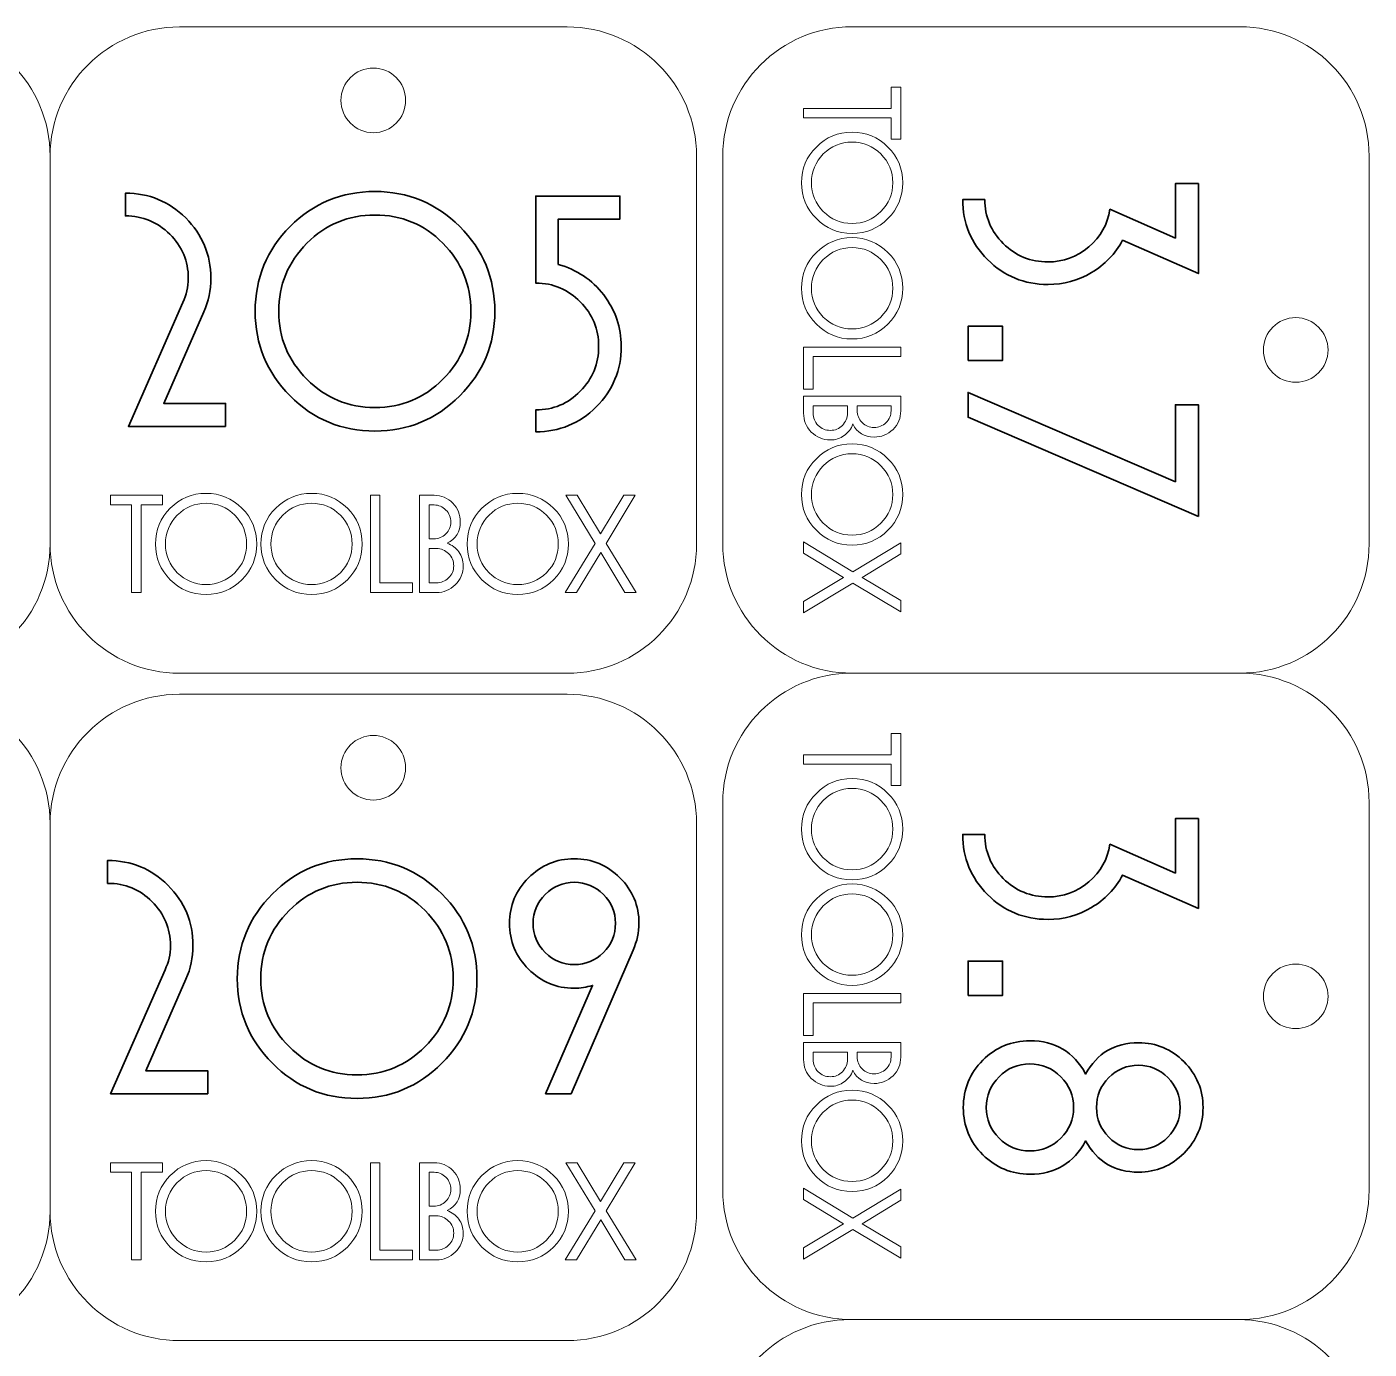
# Model space of a CAD drawing. Header units: inches. Extents: x 269 to 778, y -294 to 278.
# Drawn here: x 417.7 to 521.5, y 175.5 to 277.8 of the extents above; entities that cross this region are included whole.
import ezdxf

# ---------------------------------------------------------------- set-up
doc = ezdxf.new("R2010")
doc.units = ezdxf.units.IN
doc.header["$MEASUREMENT"] = 0
for name, color, linetype in [('cut', 7, 'Continuous'), ('engr', 7, 'Continuous'), ('tagli interni', 7, 'Continuous')]:
    doc.layers.add(name, color=color, linetype=linetype)

# ---------------------------------------------------------------- blocks, each defined once
blk = doc.blocks.new('block 18')
at = {"layer": 'cut', "color": 240, "lineweight": 9}
blk.add_open_spline([(379.47, 227.77), (379.47, 227.77), (409.47, 227.77), (409.47, 227.77), (414.99, 227.77), (419.47, 232.25), (419.47, 237.77), (419.47, 237.77), (419.47, 267.77), (419.47, 267.77), (419.47, 273.29), (414.99, 277.77), (409.47, 277.77), (409.47, 277.77), (379.47, 277.77), (379.47, 277.77), (373.95, 277.77), (369.47, 273.29), (369.47, 267.77), (369.47, 267.77), (369.47, 237.77), (369.47, 237.77), (369.47, 232.25), (373.95, 227.77), (379.47, 227.77)], degree=3, knots=[0, 0, 0, 0, 1, 1, 1, 2, 2, 2, 3, 3, 3, 4, 4, 4, 5, 5, 5, 6, 6, 6, 7, 7, 7, 8, 8, 8, 8], dxfattribs=at)
blk = doc.blocks.new('block 19')
at = {"layer": 'cut', "color": 240, "lineweight": 9}
blk.add_open_spline([(429.47, 227.77), (429.47, 227.77), (459.47, 227.77), (459.47, 227.77), (464.99, 227.77), (469.47, 232.25), (469.47, 237.77), (469.47, 237.77), (469.47, 267.77), (469.47, 267.77), (469.47, 273.29), (464.99, 277.77), (459.47, 277.77), (459.47, 277.77), (429.47, 277.77), (429.47, 277.77), (423.95, 277.77), (419.47, 273.29), (419.47, 267.77), (419.47, 267.77), (419.47, 237.77), (419.47, 237.77), (419.47, 232.25), (423.95, 227.77), (429.47, 227.77)], degree=3, knots=[0, 0, 0, 0, 1, 1, 1, 2, 2, 2, 3, 3, 3, 4, 4, 4, 5, 5, 5, 6, 6, 6, 7, 7, 7, 8, 8, 8, 8], dxfattribs=at)
blk = doc.blocks.new('block 20')
at = {"layer": 'cut', "color": 240, "lineweight": 9}
blk.add_open_spline([(379.47, 176.15), (379.47, 176.15), (409.47, 176.15), (409.47, 176.15), (414.99, 176.15), (419.47, 180.62), (419.47, 186.15), (419.47, 186.15), (419.47, 216.15), (419.47, 216.15), (419.47, 221.67), (414.99, 226.15), (409.47, 226.15), (409.47, 226.15), (379.47, 226.15), (379.47, 226.15), (373.95, 226.15), (369.47, 221.67), (369.47, 216.15), (369.47, 216.15), (369.47, 186.15), (369.47, 186.15), (369.47, 180.62), (373.95, 176.15), (379.47, 176.15)], degree=3, knots=[0, 0, 0, 0, 1, 1, 1, 2, 2, 2, 3, 3, 3, 4, 4, 4, 5, 5, 5, 6, 6, 6, 7, 7, 7, 8, 8, 8, 8], dxfattribs=at)
blk = doc.blocks.new('block 21')
at = {"layer": 'cut', "color": 240, "lineweight": 9}
blk.add_open_spline([(429.47, 176.15), (429.47, 176.15), (459.47, 176.15), (459.47, 176.15), (464.99, 176.15), (469.47, 180.62), (469.47, 186.15), (469.47, 186.15), (469.47, 216.15), (469.47, 216.15), (469.47, 221.67), (464.99, 226.15), (459.47, 226.15), (459.47, 226.15), (429.47, 226.15), (429.47, 226.15), (423.95, 226.15), (419.47, 221.67), (419.47, 216.15), (419.47, 216.15), (419.47, 186.15), (419.47, 186.15), (419.47, 180.62), (423.95, 176.15), (429.47, 176.15)], degree=3, knots=[0, 0, 0, 0, 1, 1, 1, 2, 2, 2, 3, 3, 3, 4, 4, 4, 5, 5, 5, 6, 6, 6, 7, 7, 7, 8, 8, 8, 8], dxfattribs=at)
blk = doc.blocks.new('block 24')
at = {"layer": 'cut', "color": 240, "lineweight": 9}
blk.add_open_spline([(471.37, 167.78), (471.37, 167.78), (471.37, 137.78), (471.37, 137.78), (471.37, 132.25), (475.85, 127.78), (481.37, 127.78), (481.37, 127.78), (511.37, 127.78), (511.37, 127.78), (516.9, 127.78), (521.37, 132.25), (521.37, 137.78), (521.37, 137.78), (521.37, 167.78), (521.37, 167.78), (521.37, 173.3), (516.9, 177.78), (511.37, 177.78), (511.37, 177.78), (481.37, 177.78), (481.37, 177.78), (475.85, 177.78), (471.37, 173.3), (471.37, 167.78)], degree=3, knots=[0, 0, 0, 0, 1, 1, 1, 2, 2, 2, 3, 3, 3, 4, 4, 4, 5, 5, 5, 6, 6, 6, 7, 7, 7, 8, 8, 8, 8], dxfattribs=at)
blk = doc.blocks.new('block 39')
at = {"layer": 'tagli interni', "color": 240, "lineweight": 9}
blk.add_open_spline([(441.97, 272.09), (441.97, 273.47), (443.09, 274.59), (444.47, 274.59), (445.85, 274.59), (446.97, 273.47), (446.97, 272.09), (446.97, 270.71), (445.85, 269.59), (444.47, 269.59), (443.09, 269.59), (441.97, 270.71), (441.97, 272.09)], degree=3, knots=[0, 0, 0, 0, 1, 1, 1, 2, 2, 2, 3, 3, 3, 4, 4, 4, 4], dxfattribs=at)
blk = doc.blocks.new('block 41')
at = {"layer": 'tagli interni', "color": 240, "lineweight": 9}
blk.add_open_spline([(441.97, 220.46), (441.97, 221.84), (443.09, 222.96), (444.47, 222.96), (445.85, 222.96), (446.97, 221.84), (446.97, 220.46), (446.97, 219.08), (445.85, 217.96), (444.47, 217.96), (443.09, 217.96), (441.97, 219.08), (441.97, 220.46)], degree=3, knots=[0, 0, 0, 0, 1, 1, 1, 2, 2, 2, 3, 3, 3, 4, 4, 4, 4], dxfattribs=at)
blk = doc.blocks.new('block 198')
at = {"layer": 'engr', "color": 7, "lineweight": 5}
blk.add_lwpolyline([(428.15, 240.79), (426.51, 240.79), (426.51, 234.01), (425.77, 234.01), (425.77, 240.79), (424.15, 240.79), (424.15, 241.54), (428.15, 241.54), (428.15, 240.79)], dxfattribs=at)
blk = doc.blocks.new('block 199')
at = {"layer": 'engr', "color": 7, "lineweight": 5}
blk.add_open_spline([(435.45, 237.77), (435.45, 236.69), (435.07, 235.77), (434.3, 235.01), (433.54, 234.24), (432.61, 233.86), (431.53, 233.86), (430.45, 233.86), (429.52, 234.24), (428.76, 235.01), (428, 235.77), (427.62, 236.69), (427.62, 237.77), (427.62, 238.85), (428, 239.78), (428.76, 240.54), (429.52, 241.31), (430.45, 241.69), (431.53, 241.69), (432.61, 241.69), (433.54, 241.31), (434.3, 240.54), (435.07, 239.78), (435.45, 238.85), (435.45, 237.77)], degree=3, knots=[0, 0, 0, 0, 1, 1, 1, 2, 2, 2, 3, 3, 3, 4, 4, 4, 5, 5, 5, 6, 6, 6, 7, 7, 7, 8, 8, 8, 8], dxfattribs=at)
blk = doc.blocks.new('block 200')
at = {"layer": 'engr', "color": 7, "lineweight": 5}
blk.add_open_spline([(434.67, 237.77), (434.67, 238.64), (434.37, 239.38), (433.75, 240), (433.14, 240.61), (432.4, 240.92), (431.53, 240.92), (430.67, 240.92), (429.93, 240.61), (429.31, 240), (428.7, 239.38), (428.39, 238.64), (428.39, 237.77), (428.39, 236.91), (428.7, 236.17), (429.31, 235.55), (429.93, 234.94), (430.67, 234.63), (431.53, 234.63), (432.4, 234.63), (433.14, 234.94), (433.75, 235.55), (434.37, 236.17), (434.67, 236.91), (434.67, 237.77)], degree=3, knots=[0, 0, 0, 0, 1, 1, 1, 2, 2, 2, 3, 3, 3, 4, 4, 4, 5, 5, 5, 6, 6, 6, 7, 7, 7, 8, 8, 8, 8], dxfattribs=at)
blk = doc.blocks.new('block 201')
at = {"layer": 'engr', "color": 7, "lineweight": 5}
blk.add_open_spline([(443.61, 237.77), (443.61, 236.69), (443.23, 235.77), (442.47, 235.01), (441.7, 234.24), (440.78, 233.86), (439.69, 233.86), (438.61, 233.86), (437.68, 234.24), (436.92, 235.01), (436.16, 235.77), (435.78, 236.69), (435.78, 237.77), (435.78, 238.85), (436.16, 239.78), (436.92, 240.54), (437.68, 241.31), (438.61, 241.69), (439.69, 241.69), (440.78, 241.69), (441.7, 241.31), (442.47, 240.54), (443.23, 239.78), (443.61, 238.85), (443.61, 237.77)], degree=3, knots=[0, 0, 0, 0, 1, 1, 1, 2, 2, 2, 3, 3, 3, 4, 4, 4, 5, 5, 5, 6, 6, 6, 7, 7, 7, 8, 8, 8, 8], dxfattribs=at)
blk = doc.blocks.new('block 202')
at = {"layer": 'engr', "color": 7, "lineweight": 5}
blk.add_open_spline([(442.83, 237.77), (442.83, 238.64), (442.53, 239.38), (441.92, 240), (441.3, 240.61), (440.56, 240.92), (439.69, 240.92), (438.83, 240.92), (438.09, 240.61), (437.47, 240), (436.86, 239.38), (436.55, 238.64), (436.55, 237.77), (436.55, 236.91), (436.86, 236.17), (437.47, 235.55), (438.09, 234.94), (438.83, 234.63), (439.69, 234.63), (440.56, 234.63), (441.3, 234.94), (441.92, 235.55), (442.53, 236.17), (442.83, 236.91), (442.83, 237.77)], degree=3, knots=[0, 0, 0, 0, 1, 1, 1, 2, 2, 2, 3, 3, 3, 4, 4, 4, 5, 5, 5, 6, 6, 6, 7, 7, 7, 8, 8, 8, 8], dxfattribs=at)
blk = doc.blocks.new('block 203')
at = {"layer": 'engr', "color": 7, "lineweight": 5}
blk.add_lwpolyline([(447.5, 234.01), (444.24, 234.01), (444.24, 241.54), (444.98, 241.54), (444.98, 234.76), (447.5, 234.76), (447.5, 234.01)], dxfattribs=at)
blk = doc.blocks.new('block 204')
at = {"layer": 'engr', "color": 7, "lineweight": 5}
blk.add_open_spline([(451.42, 236.09), (451.42, 235.52), (451.22, 235.03), (450.81, 234.62), (450.41, 234.22), (449.92, 234.01), (449.35, 234.01), (449.35, 234.01), (448.05, 234.01), (448.05, 234.01), (448.05, 234.01), (448.05, 241.54), (448.05, 241.54), (448.05, 241.54), (449.17, 241.54), (449.17, 241.54), (449.74, 241.54), (450.22, 241.34), (450.61, 240.93), (451.01, 240.53), (451.2, 240.04), (451.2, 239.47), (451.2, 238.72), (450.86, 238.17), (450.18, 237.84), (450.56, 237.7), (450.87, 237.47), (451.09, 237.16), (451.31, 236.85), (451.42, 236.49), (451.42, 236.09)], degree=3, knots=[0, 0, 0, 0, 1, 1, 1, 2, 2, 2, 3, 3, 3, 4, 4, 4, 5, 5, 5, 6, 6, 6, 7, 7, 7, 8, 8, 8, 9, 9, 9, 10, 10, 10, 10], dxfattribs=at)
blk = doc.blocks.new('block 205')
at = {"layer": 'engr', "color": 7, "lineweight": 5}
blk.add_open_spline([(450.47, 239.47), (450.47, 239.83), (450.34, 240.14), (450.08, 240.4), (449.83, 240.66), (449.52, 240.79), (449.17, 240.79), (449.17, 240.79), (448.79, 240.79), (448.79, 240.79), (448.79, 240.79), (448.79, 238.17), (448.79, 238.17), (448.79, 238.17), (449.14, 238.17), (449.14, 238.17), (449.51, 238.17), (449.82, 238.29), (450.08, 238.55), (450.34, 238.81), (450.47, 239.11), (450.47, 239.47)], degree=3, knots=[0, 0, 0, 0, 1, 1, 1, 2, 2, 2, 3, 3, 3, 4, 4, 4, 5, 5, 5, 6, 6, 6, 7, 7, 7, 7], dxfattribs=at)
blk = doc.blocks.new('block 206')
at = {"layer": 'engr', "color": 7, "lineweight": 5}
blk.add_open_spline([(450.69, 236.09), (450.69, 236.45), (450.56, 236.77), (450.29, 237.03), (450.03, 237.29), (449.71, 237.42), (449.34, 237.42), (449.34, 237.42), (448.79, 237.42), (448.79, 237.42), (448.79, 237.42), (448.79, 234.76), (448.79, 234.76), (448.79, 234.76), (449.34, 234.76), (449.34, 234.76), (449.71, 234.76), (450.03, 234.89), (450.29, 235.15), (450.56, 235.41), (450.69, 235.72), (450.69, 236.09)], degree=3, knots=[0, 0, 0, 0, 1, 1, 1, 2, 2, 2, 3, 3, 3, 4, 4, 4, 5, 5, 5, 6, 6, 6, 7, 7, 7, 7], dxfattribs=at)
blk = doc.blocks.new('block 207')
at = {"layer": 'engr', "color": 7, "lineweight": 5}
blk.add_open_spline([(459.56, 237.77), (459.56, 236.69), (459.18, 235.77), (458.42, 235.01), (457.65, 234.24), (456.73, 233.86), (455.64, 233.86), (454.56, 233.86), (453.63, 234.24), (452.87, 235.01), (452.11, 235.77), (451.73, 236.69), (451.73, 237.77), (451.73, 238.85), (452.11, 239.78), (452.87, 240.54), (453.63, 241.31), (454.56, 241.69), (455.64, 241.69), (456.73, 241.69), (457.65, 241.31), (458.42, 240.54), (459.18, 239.78), (459.56, 238.85), (459.56, 237.77)], degree=3, knots=[0, 0, 0, 0, 1, 1, 1, 2, 2, 2, 3, 3, 3, 4, 4, 4, 5, 5, 5, 6, 6, 6, 7, 7, 7, 8, 8, 8, 8], dxfattribs=at)
blk = doc.blocks.new('block 208')
at = {"layer": 'engr', "color": 7, "lineweight": 5}
blk.add_open_spline([(458.78, 237.77), (458.78, 238.64), (458.48, 239.38), (457.87, 240), (457.25, 240.61), (456.51, 240.92), (455.64, 240.92), (454.78, 240.92), (454.04, 240.61), (453.42, 240), (452.81, 239.38), (452.5, 238.64), (452.5, 237.77), (452.5, 236.91), (452.81, 236.17), (453.42, 235.55), (454.04, 234.94), (454.78, 234.63), (455.64, 234.63), (456.51, 234.63), (457.25, 234.94), (457.87, 235.55), (458.48, 236.17), (458.78, 236.91), (458.78, 237.77)], degree=3, knots=[0, 0, 0, 0, 1, 1, 1, 2, 2, 2, 3, 3, 3, 4, 4, 4, 5, 5, 5, 6, 6, 6, 7, 7, 7, 8, 8, 8, 8], dxfattribs=at)
blk = doc.blocks.new('block 209')
at = {"layer": 'engr', "color": 7, "lineweight": 5}
blk.add_lwpolyline([(464.79, 234.01), (463.92, 234.01), (462.06, 237.11), (460.18, 234.01), (459.31, 234.01), (461.62, 237.81), (459.37, 241.54), (460.24, 241.54), (462.05, 238.55), (463.86, 241.54), (464.73, 241.54), (462.49, 237.81), (464.79, 234.01)], dxfattribs=at)
blk = doc.blocks.new('block 197')
at = {"layer": 'engr'}
for name in ['block 198', 'block 199', 'block 200', 'block 201', 'block 202', 'block 203', 'block 204', 'block 207', 'block 208', 'block 209', 'block 205', 'block 206']:
    blk.add_blockref(name, (0, 0), dxfattribs=at)
blk = doc.blocks.new('block 224')
at = {"layer": 'engr', "color": 7, "lineweight": 5}
blk.add_lwpolyline([(428.15, 189.17), (426.51, 189.17), (426.51, 182.39), (425.77, 182.39), (425.77, 189.17), (424.15, 189.17), (424.15, 189.91), (428.15, 189.91), (428.15, 189.17)], dxfattribs=at)
blk = doc.blocks.new('block 225')
at = {"layer": 'engr', "color": 7, "lineweight": 5}
blk.add_open_spline([(435.45, 186.15), (435.45, 185.07), (435.07, 184.15), (434.3, 183.38), (433.54, 182.62), (432.61, 182.24), (431.53, 182.24), (430.45, 182.24), (429.52, 182.62), (428.76, 183.38), (428, 184.15), (427.62, 185.07), (427.62, 186.15), (427.62, 187.23), (428, 188.15), (428.76, 188.92), (429.52, 189.69), (430.45, 190.07), (431.53, 190.07), (432.61, 190.07), (433.54, 189.69), (434.3, 188.92), (435.07, 188.15), (435.45, 187.23), (435.45, 186.15)], degree=3, knots=[0, 0, 0, 0, 1, 1, 1, 2, 2, 2, 3, 3, 3, 4, 4, 4, 5, 5, 5, 6, 6, 6, 7, 7, 7, 8, 8, 8, 8], dxfattribs=at)
blk = doc.blocks.new('block 226')
at = {"layer": 'engr', "color": 7, "lineweight": 5}
blk.add_open_spline([(434.67, 186.15), (434.67, 187.02), (434.37, 187.76), (433.75, 188.38), (433.14, 188.99), (432.4, 189.3), (431.53, 189.3), (430.67, 189.3), (429.93, 188.99), (429.31, 188.38), (428.7, 187.76), (428.39, 187.02), (428.39, 186.15), (428.39, 185.28), (428.7, 184.54), (429.31, 183.93), (429.93, 183.31), (430.67, 183), (431.53, 183), (432.4, 183), (433.14, 183.31), (433.75, 183.93), (434.37, 184.54), (434.67, 185.28), (434.67, 186.15)], degree=3, knots=[0, 0, 0, 0, 1, 1, 1, 2, 2, 2, 3, 3, 3, 4, 4, 4, 5, 5, 5, 6, 6, 6, 7, 7, 7, 8, 8, 8, 8], dxfattribs=at)
blk = doc.blocks.new('block 227')
at = {"layer": 'engr', "color": 7, "lineweight": 5}
blk.add_open_spline([(443.61, 186.15), (443.61, 185.07), (443.23, 184.15), (442.47, 183.38), (441.7, 182.62), (440.78, 182.24), (439.69, 182.24), (438.61, 182.24), (437.68, 182.62), (436.92, 183.38), (436.16, 184.15), (435.78, 185.07), (435.78, 186.15), (435.78, 187.23), (436.16, 188.15), (436.92, 188.92), (437.68, 189.69), (438.61, 190.07), (439.69, 190.07), (440.78, 190.07), (441.7, 189.69), (442.47, 188.92), (443.23, 188.15), (443.61, 187.23), (443.61, 186.15)], degree=3, knots=[0, 0, 0, 0, 1, 1, 1, 2, 2, 2, 3, 3, 3, 4, 4, 4, 5, 5, 5, 6, 6, 6, 7, 7, 7, 8, 8, 8, 8], dxfattribs=at)
blk = doc.blocks.new('block 228')
at = {"layer": 'engr', "color": 7, "lineweight": 5}
blk.add_open_spline([(442.83, 186.15), (442.83, 187.02), (442.53, 187.76), (441.92, 188.38), (441.3, 188.99), (440.56, 189.3), (439.69, 189.3), (438.83, 189.3), (438.09, 188.99), (437.47, 188.38), (436.86, 187.76), (436.55, 187.02), (436.55, 186.15), (436.55, 185.28), (436.86, 184.54), (437.47, 183.93), (438.09, 183.31), (438.83, 183), (439.69, 183), (440.56, 183), (441.3, 183.31), (441.92, 183.93), (442.53, 184.54), (442.83, 185.28), (442.83, 186.15)], degree=3, knots=[0, 0, 0, 0, 1, 1, 1, 2, 2, 2, 3, 3, 3, 4, 4, 4, 5, 5, 5, 6, 6, 6, 7, 7, 7, 8, 8, 8, 8], dxfattribs=at)
blk = doc.blocks.new('block 229')
at = {"layer": 'engr', "color": 7, "lineweight": 5}
blk.add_lwpolyline([(447.5, 182.39), (444.24, 182.39), (444.24, 189.91), (444.98, 189.91), (444.98, 183.14), (447.5, 183.14), (447.5, 182.39)], dxfattribs=at)
blk = doc.blocks.new('block 230')
at = {"layer": 'engr', "color": 7, "lineweight": 5}
blk.add_open_spline([(451.42, 184.47), (451.42, 183.89), (451.22, 183.41), (450.81, 183), (450.41, 182.59), (449.92, 182.39), (449.35, 182.39), (449.35, 182.39), (448.05, 182.39), (448.05, 182.39), (448.05, 182.39), (448.05, 189.91), (448.05, 189.91), (448.05, 189.91), (449.17, 189.91), (449.17, 189.91), (449.74, 189.91), (450.22, 189.71), (450.61, 189.31), (451.01, 188.91), (451.2, 188.42), (451.2, 187.85), (451.2, 187.09), (450.86, 186.55), (450.18, 186.21), (450.56, 186.07), (450.87, 185.85), (451.09, 185.54), (451.31, 185.23), (451.42, 184.87), (451.42, 184.47)], degree=3, knots=[0, 0, 0, 0, 1, 1, 1, 2, 2, 2, 3, 3, 3, 4, 4, 4, 5, 5, 5, 6, 6, 6, 7, 7, 7, 8, 8, 8, 9, 9, 9, 10, 10, 10, 10], dxfattribs=at)
blk = doc.blocks.new('block 231')
at = {"layer": 'engr', "color": 7, "lineweight": 5}
blk.add_open_spline([(450.47, 187.85), (450.47, 188.21), (450.34, 188.52), (450.08, 188.78), (449.83, 189.04), (449.52, 189.17), (449.17, 189.17), (449.17, 189.17), (448.79, 189.17), (448.79, 189.17), (448.79, 189.17), (448.79, 186.54), (448.79, 186.54), (448.79, 186.54), (449.14, 186.54), (449.14, 186.54), (449.51, 186.54), (449.82, 186.67), (450.08, 186.93), (450.34, 187.18), (450.47, 187.49), (450.47, 187.85)], degree=3, knots=[0, 0, 0, 0, 1, 1, 1, 2, 2, 2, 3, 3, 3, 4, 4, 4, 5, 5, 5, 6, 6, 6, 7, 7, 7, 7], dxfattribs=at)
blk = doc.blocks.new('block 232')
at = {"layer": 'engr', "color": 7, "lineweight": 5}
blk.add_open_spline([(450.69, 184.47), (450.69, 184.83), (450.56, 185.14), (450.29, 185.4), (450.03, 185.66), (449.71, 185.8), (449.34, 185.8), (449.34, 185.8), (448.79, 185.8), (448.79, 185.8), (448.79, 185.8), (448.79, 183.14), (448.79, 183.14), (448.79, 183.14), (449.34, 183.14), (449.34, 183.14), (449.71, 183.14), (450.03, 183.27), (450.29, 183.53), (450.56, 183.79), (450.69, 184.1), (450.69, 184.47)], degree=3, knots=[0, 0, 0, 0, 1, 1, 1, 2, 2, 2, 3, 3, 3, 4, 4, 4, 5, 5, 5, 6, 6, 6, 7, 7, 7, 7], dxfattribs=at)
blk = doc.blocks.new('block 233')
at = {"layer": 'engr', "color": 7, "lineweight": 5}
blk.add_open_spline([(459.56, 186.15), (459.56, 185.07), (459.18, 184.15), (458.42, 183.38), (457.65, 182.62), (456.73, 182.24), (455.64, 182.24), (454.56, 182.24), (453.63, 182.62), (452.87, 183.38), (452.11, 184.15), (451.73, 185.07), (451.73, 186.15), (451.73, 187.23), (452.11, 188.15), (452.87, 188.92), (453.63, 189.69), (454.56, 190.07), (455.64, 190.07), (456.73, 190.07), (457.65, 189.69), (458.42, 188.92), (459.18, 188.15), (459.56, 187.23), (459.56, 186.15)], degree=3, knots=[0, 0, 0, 0, 1, 1, 1, 2, 2, 2, 3, 3, 3, 4, 4, 4, 5, 5, 5, 6, 6, 6, 7, 7, 7, 8, 8, 8, 8], dxfattribs=at)
blk = doc.blocks.new('block 234')
at = {"layer": 'engr', "color": 7, "lineweight": 5}
blk.add_open_spline([(458.78, 186.15), (458.78, 187.02), (458.48, 187.76), (457.87, 188.38), (457.25, 188.99), (456.51, 189.3), (455.64, 189.3), (454.78, 189.3), (454.04, 188.99), (453.42, 188.38), (452.81, 187.76), (452.5, 187.02), (452.5, 186.15), (452.5, 185.28), (452.81, 184.54), (453.42, 183.93), (454.04, 183.31), (454.78, 183), (455.64, 183), (456.51, 183), (457.25, 183.31), (457.87, 183.93), (458.48, 184.54), (458.78, 185.28), (458.78, 186.15)], degree=3, knots=[0, 0, 0, 0, 1, 1, 1, 2, 2, 2, 3, 3, 3, 4, 4, 4, 5, 5, 5, 6, 6, 6, 7, 7, 7, 8, 8, 8, 8], dxfattribs=at)
blk = doc.blocks.new('block 235')
at = {"layer": 'engr', "color": 7, "lineweight": 5}
blk.add_lwpolyline([(464.79, 182.39), (463.92, 182.39), (462.06, 185.49), (460.18, 182.39), (459.31, 182.39), (461.62, 186.19), (459.37, 189.91), (460.24, 189.91), (462.05, 186.92), (463.86, 189.91), (464.73, 189.91), (462.49, 186.19), (464.79, 182.39)], dxfattribs=at)
blk = doc.blocks.new('block 223')
at = {"layer": 'engr'}
for name in ['block 225', 'block 227', 'block 233', 'block 224', 'block 226', 'block 228', 'block 229', 'block 230', 'block 231', 'block 234', 'block 235', 'block 232']:
    blk.add_blockref(name, (0, 0), dxfattribs=at)
blk = doc.blocks.new('block 414')
at = {"layer": 'engr', "color": 7, "lineweight": 35}
for points in [[(490.48, 251.97), (490.48, 254.62), (493.15, 254.62), (493.15, 251.97), (490.48, 251.97)], [(508.29, 239.91), (490.48, 247.58), (490.48, 249.5), (506.52, 242.59), (506.52, 248.54), (508.29, 248.54), (508.29, 239.91)]]:
    blk.add_lwpolyline(points, dxfattribs=at)
blk.add_open_spline([(496.66, 257.85), (494.83, 257.85), (493.27, 258.49), (491.98, 259.77), (490.7, 261.05), (490.06, 262.6), (490.06, 264.42), (490.06, 264.42), (491.77, 264.42), (491.77, 264.42), (491.77, 263.1), (492.25, 261.96), (493.2, 261.01), (494.16, 260.06), (495.31, 259.59), (496.66, 259.59), (497.84, 259.59), (498.89, 259.98), (499.81, 260.75), (500.73, 261.53), (501.27, 262.5), (501.45, 263.67), (501.45, 263.67), (506.52, 261.43), (506.52, 261.43), (506.52, 261.43), (506.52, 265.65), (506.52, 265.65), (506.52, 265.65), (508.29, 265.65), (508.29, 265.65), (508.29, 265.65), (508.29, 258.69), (508.29, 258.69), (508.29, 258.69), (502.43, 261.27), (502.43, 261.27), (501.86, 260.22), (501.06, 259.38), (500.02, 258.77), (498.98, 258.15), (497.86, 257.85), (496.66, 257.85)], degree=3, knots=[0, 0, 0, 0, 1, 1, 1, 2, 2, 2, 3, 3, 3, 4, 4, 4, 5, 5, 5, 6, 6, 6, 7, 7, 7, 8, 8, 8, 9, 9, 9, 10, 10, 10, 11, 11, 11, 12, 12, 12, 13, 13, 13, 14, 14, 14, 14], dxfattribs=at)
blk = doc.blocks.new('block 415')
at = {"layer": 'engr', "color": 7, "lineweight": 35}
blk.add_lwpolyline([(490.48, 202.85), (490.48, 205.51), (493.15, 205.51), (493.15, 202.85), (490.48, 202.85)], dxfattribs=at)
for points, knots in [([(496.66, 208.73), (494.83, 208.73), (493.27, 209.37), (491.98, 210.65), (490.7, 211.94), (490.06, 213.49), (490.06, 215.31), (490.06, 215.31), (491.77, 215.31), (491.77, 215.31), (491.77, 213.98), (492.25, 212.84), (493.2, 211.89), (494.16, 210.95), (495.31, 210.47), (496.66, 210.47), (497.84, 210.47), (498.89, 210.86), (499.81, 211.63), (500.73, 212.41), (501.27, 213.38), (501.45, 214.55), (501.45, 214.55), (506.52, 212.32), (506.52, 212.32), (506.52, 212.32), (506.52, 216.53), (506.52, 216.53), (506.52, 216.53), (508.29, 216.53), (508.29, 216.53), (508.29, 216.53), (508.29, 209.58), (508.29, 209.58), (508.29, 209.58), (502.43, 212.16), (502.43, 212.16), (501.86, 211.1), (501.06, 210.27), (500.02, 209.65), (498.98, 209.04), (497.86, 208.73), (496.66, 208.73)], [0, 0, 0, 0, 1, 1, 1, 2, 2, 2, 3, 3, 3, 4, 4, 4, 5, 5, 5, 6, 6, 6, 7, 7, 7, 8, 8, 8, 9, 9, 9, 10, 10, 10, 11, 11, 11, 12, 12, 12, 13, 13, 13, 14, 14, 14, 14]), ([(495.26, 189.02), (493.84, 189.02), (492.62, 189.53), (491.62, 190.53), (490.61, 191.54), (490.11, 192.75), (490.11, 194.17), (490.11, 195.61), (490.61, 196.83), (491.62, 197.84), (492.62, 198.84), (493.84, 199.34), (495.26, 199.34), (497.22, 199.34), (498.66, 198.49), (499.57, 196.77), (500.46, 198.38), (501.82, 199.19), (503.66, 199.19), (505.03, 199.19), (506.2, 198.7), (507.18, 197.72), (508.16, 196.74), (508.65, 195.56), (508.65, 194.17), (508.65, 192.8), (508.16, 191.63), (507.18, 190.65), (506.2, 189.67), (505.03, 189.18), (503.66, 189.18), (501.82, 189.18), (500.46, 189.98), (499.57, 191.6), (498.66, 189.88), (497.22, 189.02), (495.26, 189.02)], [0, 0, 0, 0, 1, 1, 1, 2, 2, 2, 3, 3, 3, 4, 4, 4, 5, 5, 5, 6, 6, 6, 7, 7, 7, 8, 8, 8, 9, 9, 9, 10, 10, 10, 11, 11, 11, 12, 12, 12, 12]), ([(495.25, 190.82), (496.19, 190.82), (496.99, 191.15), (497.65, 191.8), (498.31, 192.46), (498.64, 193.25), (498.64, 194.17), (498.64, 195.11), (498.31, 195.9), (497.65, 196.56), (496.99, 197.22), (496.19, 197.55), (495.25, 197.55), (494.32, 197.55), (493.53, 197.22), (492.87, 196.56), (492.21, 195.9), (491.88, 195.11), (491.88, 194.17), (491.88, 193.25), (492.21, 192.46), (492.87, 191.8), (493.53, 191.15), (494.32, 190.82), (495.25, 190.82)], [0, 0, 0, 0, 1, 1, 1, 2, 2, 2, 3, 3, 3, 4, 4, 4, 5, 5, 5, 6, 6, 6, 7, 7, 7, 8, 8, 8, 8]), ([(503.66, 190.92), (504.54, 190.92), (505.3, 191.24), (505.93, 191.89), (506.56, 192.53), (506.88, 193.3), (506.88, 194.18), (506.88, 195.09), (506.56, 195.86), (505.93, 196.49), (505.3, 197.13), (504.54, 197.45), (503.66, 197.45), (502.76, 197.45), (501.99, 197.13), (501.36, 196.49), (500.72, 195.86), (500.41, 195.09), (500.41, 194.18), (500.41, 193.3), (500.72, 192.53), (501.36, 191.89), (501.99, 191.24), (502.76, 190.92), (503.66, 190.92)], [0, 0, 0, 0, 1, 1, 1, 2, 2, 2, 3, 3, 3, 4, 4, 4, 5, 5, 5, 6, 6, 6, 7, 7, 7, 8, 8, 8, 8])]:
    blk.add_open_spline(points, degree=3, knots=knots, dxfattribs=at)
blk = doc.blocks.new('block 422')
at = {"layer": 'engr', "color": 7, "lineweight": 35}
for points, knots in [([(433.04, 246.87), (433.04, 246.87), (425.53, 246.87), (425.53, 246.87), (425.53, 246.87), (429.74, 256.46), (429.74, 256.46), (430.02, 257.02), (430.16, 257.64), (430.16, 258.34), (430.16, 259.65), (429.68, 260.78), (428.73, 261.73), (427.78, 262.67), (426.64, 263.15), (425.3, 263.15), (425.3, 263.15), (425.3, 264.91), (425.3, 264.91), (427.12, 264.91), (428.67, 264.27), (429.96, 262.99), (431.25, 261.71), (431.9, 260.16), (431.9, 258.34), (431.9, 257.4), (431.72, 256.53), (431.35, 255.74), (431.35, 255.74), (428.26, 248.64), (428.26, 248.64), (428.26, 248.64), (433.04, 248.64), (433.04, 248.64), (433.04, 248.64), (433.04, 246.87), (433.04, 246.87)], [0, 0, 0, 0, 1, 1, 1, 2, 2, 2, 3, 3, 3, 4, 4, 4, 5, 5, 5, 6, 6, 6, 7, 7, 7, 8, 8, 8, 9, 9, 9, 10, 10, 10, 11, 11, 11, 12, 12, 12, 12]), ([(453.87, 255.76), (453.87, 253.21), (452.96, 251.03), (451.15, 249.22), (449.34, 247.41), (447.15, 246.51), (444.59, 246.51), (442.02, 246.51), (439.84, 247.41), (438.04, 249.22), (436.23, 251.03), (435.33, 253.21), (435.33, 255.76), (435.33, 258.33), (436.23, 260.52), (438.04, 262.33), (439.84, 264.14), (442.02, 265.04), (444.59, 265.04), (447.15, 265.04), (449.34, 264.14), (451.15, 262.33), (452.96, 260.52), (453.87, 258.33), (453.87, 255.76)], [0, 0, 0, 0, 1, 1, 1, 2, 2, 2, 3, 3, 3, 4, 4, 4, 5, 5, 5, 6, 6, 6, 7, 7, 7, 8, 8, 8, 8]), ([(463.65, 253.06), (463.65, 251.22), (463, 249.66), (461.71, 248.38), (460.42, 247.09), (458.86, 246.45), (457.04, 246.45), (457.04, 246.45), (457.04, 248.14), (457.04, 248.14), (458.39, 248.14), (459.53, 248.62), (460.48, 249.59), (461.43, 250.55), (461.9, 251.71), (461.9, 253.06), (461.9, 254.39), (461.43, 255.54), (460.48, 256.5), (459.53, 257.46), (458.39, 257.95), (457.04, 257.95), (457.04, 257.95), (457.04, 264.68), (457.04, 264.68), (457.04, 264.68), (463.54, 264.68), (463.54, 264.68), (463.54, 264.68), (463.54, 262.91), (463.54, 262.91), (463.54, 262.91), (458.78, 262.91), (458.78, 262.91), (458.78, 262.91), (458.78, 259.4), (458.78, 259.4), (460.21, 259), (461.38, 258.21), (462.29, 257.04), (463.19, 255.86), (463.65, 254.53), (463.65, 253.06)], [0, 0, 0, 0, 1, 1, 1, 2, 2, 2, 3, 3, 3, 4, 4, 4, 5, 5, 5, 6, 6, 6, 7, 7, 7, 8, 8, 8, 9, 9, 9, 10, 10, 10, 11, 11, 11, 12, 12, 12, 13, 13, 13, 14, 14, 14, 14]), ([(452.02, 255.76), (452.02, 257.82), (451.3, 259.58), (449.85, 261.04), (448.41, 262.5), (446.65, 263.22), (444.59, 263.22), (442.54, 263.22), (440.79, 262.5), (439.34, 261.04), (437.88, 259.58), (437.15, 257.82), (437.15, 255.76), (437.15, 253.72), (437.88, 251.97), (439.34, 250.51), (440.79, 249.05), (442.54, 248.33), (444.59, 248.33), (446.65, 248.33), (448.41, 249.05), (449.85, 250.51), (451.3, 251.97), (452.02, 253.72), (452.02, 255.76)], [0, 0, 0, 0, 1, 1, 1, 2, 2, 2, 3, 3, 3, 4, 4, 4, 5, 5, 5, 6, 6, 6, 7, 7, 7, 8, 8, 8, 8])]:
    blk.add_open_spline(points, degree=3, knots=knots, dxfattribs=at)
blk = doc.blocks.new('block 426')
at = {"layer": 'engr', "color": 7, "lineweight": 35}
for points, knots in [([(431.67, 195.25), (431.67, 195.25), (424.15, 195.25), (424.15, 195.25), (424.15, 195.25), (428.36, 204.84), (428.36, 204.84), (428.64, 205.4), (428.78, 206.02), (428.78, 206.71), (428.78, 208.03), (428.3, 209.16), (427.35, 210.11), (426.41, 211.05), (425.26, 211.52), (423.92, 211.52), (423.92, 211.52), (423.92, 213.29), (423.92, 213.29), (425.74, 213.29), (427.29, 212.65), (428.58, 211.37), (429.88, 210.08), (430.52, 208.53), (430.52, 206.71), (430.52, 205.78), (430.34, 204.91), (429.98, 204.11), (429.98, 204.11), (426.88, 197.01), (426.88, 197.01), (426.88, 197.01), (431.67, 197.01), (431.67, 197.01), (431.67, 197.01), (431.67, 195.25), (431.67, 195.25)], [0, 0, 0, 0, 1, 1, 1, 2, 2, 2, 3, 3, 3, 4, 4, 4, 5, 5, 5, 6, 6, 6, 7, 7, 7, 8, 8, 8, 9, 9, 9, 10, 10, 10, 11, 11, 11, 12, 12, 12, 12]), ([(452.49, 204.14), (452.49, 201.59), (451.59, 199.41), (449.77, 197.6), (447.96, 195.79), (445.77, 194.88), (443.21, 194.88), (440.64, 194.88), (438.46, 195.79), (436.66, 197.6), (434.85, 199.41), (433.95, 201.59), (433.95, 204.14), (433.95, 206.7), (434.85, 208.89), (436.66, 210.7), (438.46, 212.51), (440.64, 213.42), (443.21, 213.42), (445.77, 213.42), (447.96, 212.51), (449.77, 210.7), (451.59, 208.89), (452.49, 206.7), (452.49, 204.14)], [0, 0, 0, 0, 1, 1, 1, 2, 2, 2, 3, 3, 3, 4, 4, 4, 5, 5, 5, 6, 6, 6, 7, 7, 7, 8, 8, 8, 8]), ([(465.02, 208.43), (465.02, 207.74), (464.87, 207.04), (464.56, 206.35), (464.56, 206.35), (459.77, 195.25), (459.77, 195.25), (459.77, 195.25), (457.79, 195.25), (457.79, 195.25), (457.79, 195.25), (461.43, 203.62), (461.43, 203.62), (460.96, 203.48), (460.48, 203.41), (460, 203.41), (458.63, 203.41), (457.46, 203.9), (456.48, 204.88), (455.5, 205.86), (455.01, 207.04), (455.01, 208.43), (455.01, 209.8), (455.5, 210.97), (456.48, 211.95), (457.46, 212.93), (458.64, 213.42), (460.01, 213.42), (461.39, 213.42), (462.57, 212.93), (463.55, 211.95), (464.53, 210.97), (465.02, 209.8), (465.02, 208.43)], [0, 0, 0, 0, 1, 1, 1, 2, 2, 2, 3, 3, 3, 4, 4, 4, 5, 5, 5, 6, 6, 6, 7, 7, 7, 8, 8, 8, 9, 9, 9, 10, 10, 10, 11, 11, 11, 11]), ([(450.65, 204.14), (450.65, 206.2), (449.92, 207.96), (448.47, 209.42), (447.03, 210.87), (445.27, 211.6), (443.21, 211.6), (441.16, 211.6), (439.41, 210.87), (437.96, 209.42), (436.5, 207.96), (435.77, 206.2), (435.77, 204.14), (435.77, 202.09), (436.5, 200.34), (437.96, 198.89), (439.41, 197.43), (441.16, 196.7), (443.21, 196.7), (445.27, 196.7), (447.03, 197.43), (448.47, 198.89), (449.92, 200.34), (450.65, 202.09), (450.65, 204.14)], [0, 0, 0, 0, 1, 1, 1, 2, 2, 2, 3, 3, 3, 4, 4, 4, 5, 5, 5, 6, 6, 6, 7, 7, 7, 8, 8, 8, 8]), ([(463.2, 208.43), (463.2, 209.29), (462.89, 210.04), (462.27, 210.66), (461.64, 211.29), (460.89, 211.6), (460.01, 211.6), (459.14, 211.6), (458.39, 211.29), (457.77, 210.66), (457.15, 210.04), (456.83, 209.29), (456.83, 208.43), (456.83, 207.54), (457.15, 206.79), (457.77, 206.17), (458.39, 205.54), (459.14, 205.23), (460.01, 205.23), (460.89, 205.23), (461.64, 205.54), (462.27, 206.17), (462.89, 206.79), (463.2, 207.54), (463.2, 208.43)], [0, 0, 0, 0, 1, 1, 1, 2, 2, 2, 3, 3, 3, 4, 4, 4, 5, 5, 5, 6, 6, 6, 7, 7, 7, 8, 8, 8, 8])]:
    blk.add_open_spline(points, degree=3, knots=knots, dxfattribs=at)

msp = doc.modelspace()

# ---------------------------------------------------------------- linework, layer by layer
at = {"layer": 'cut', "color": 240, "lineweight": 9}
for points in [[(471.5, 267.78), (471.5, 267.78), (471.5, 237.78), (471.5, 237.78), (471.5, 232.25), (475.98, 227.78), (481.5, 227.78), (481.5, 227.78), (511.5, 227.78), (511.5, 227.78), (517.02, 227.78), (521.5, 232.25), (521.5, 237.78), (521.5, 237.78), (521.5, 267.78), (521.5, 267.78), (521.5, 273.3), (517.02, 277.78), (511.5, 277.78), (511.5, 277.78), (481.5, 277.78), (481.5, 277.78), (475.98, 277.78), (471.5, 273.3), (471.5, 267.78)], [(471.5, 217.78), (471.5, 217.78), (471.5, 187.78), (471.5, 187.78), (471.5, 182.25), (475.98, 177.78), (481.5, 177.78), (481.5, 177.78), (511.5, 177.78), (511.5, 177.78), (517.02, 177.78), (521.5, 182.25), (521.5, 187.78), (521.5, 187.78), (521.5, 217.78), (521.5, 217.78), (521.5, 223.3), (517.02, 227.78), (511.5, 227.78), (511.5, 227.78), (481.5, 227.78), (481.5, 227.78), (475.98, 227.78), (471.5, 223.3), (471.5, 217.78)]]:
    msp.add_open_spline(points, degree=3, knots=[0, 0, 0, 0, 1, 1, 1, 2, 2, 2, 3, 3, 3, 4, 4, 4, 5, 5, 5, 6, 6, 6, 7, 7, 7, 8, 8, 8, 8], dxfattribs=at)
at = {"layer": 'engr', "color": 7, "lineweight": 5}
for points in [[(484.52, 269.1), (484.52, 270.74), (477.75, 270.74), (477.75, 271.47), (484.52, 271.47), (484.52, 273.1), (485.27, 273.1), (485.27, 269.1), (484.52, 269.1)], [(477.75, 249.74), (477.75, 253.01), (485.27, 253.01), (485.27, 252.27), (478.49, 252.27), (478.49, 249.74), (477.75, 249.74)], [(477.75, 232.45), (477.75, 233.33), (480.85, 235.19), (477.75, 237.06), (477.75, 237.94), (481.55, 235.62), (485.27, 237.87), (485.27, 237), (482.28, 235.19), (485.27, 233.39), (485.27, 232.52), (481.55, 234.75), (477.75, 232.45)], [(484.52, 219.1), (484.52, 220.74), (477.75, 220.74), (477.75, 221.47), (484.52, 221.47), (484.52, 223.1), (485.27, 223.1), (485.27, 219.1), (484.52, 219.1)], [(477.75, 199.74), (477.75, 203.01), (485.27, 203.01), (485.27, 202.27), (478.49, 202.27), (478.49, 199.74), (477.75, 199.74)], [(477.75, 182.45), (477.75, 183.33), (480.85, 185.19), (477.75, 187.06), (477.75, 187.94), (481.55, 185.62), (485.27, 187.87), (485.27, 187), (482.28, 185.19), (485.27, 183.39), (485.27, 182.52), (481.55, 184.75), (477.75, 182.45)]]:
    msp.add_lwpolyline(points, dxfattribs=at)
for points, knots in [([(481.5, 261.79), (480.43, 261.79), (479.5, 262.18), (478.74, 262.94), (477.97, 263.71), (477.59, 264.63), (477.59, 265.72), (477.59, 266.8), (477.97, 267.72), (478.74, 268.48), (479.5, 269.25), (480.43, 269.63), (481.5, 269.63), (482.59, 269.63), (483.51, 269.25), (484.28, 268.48), (485.04, 267.72), (485.42, 266.8), (485.42, 265.72), (485.42, 264.63), (485.04, 263.71), (484.28, 262.94), (483.51, 262.18), (482.59, 261.79), (481.5, 261.79)], [0, 0, 0, 0, 1, 1, 1, 2, 2, 2, 3, 3, 3, 4, 4, 4, 5, 5, 5, 6, 6, 6, 7, 7, 7, 8, 8, 8, 8]), ([(481.5, 262.57), (482.37, 262.57), (483.12, 262.88), (483.73, 263.49), (484.35, 264.1), (484.65, 264.84), (484.65, 265.72), (484.65, 266.58), (484.35, 267.32), (483.73, 267.94), (483.12, 268.55), (482.37, 268.86), (481.5, 268.86), (480.64, 268.86), (479.9, 268.55), (479.28, 267.94), (478.67, 267.32), (478.36, 266.58), (478.36, 265.72), (478.36, 264.84), (478.67, 264.1), (479.28, 263.49), (479.9, 262.88), (480.64, 262.57), (481.5, 262.57)], [0, 0, 0, 0, 1, 1, 1, 2, 2, 2, 3, 3, 3, 4, 4, 4, 5, 5, 5, 6, 6, 6, 7, 7, 7, 8, 8, 8, 8]), ([(481.5, 253.63), (480.43, 253.63), (479.5, 254.02), (478.74, 254.78), (477.97, 255.55), (477.59, 256.47), (477.59, 257.55), (477.59, 258.64), (477.97, 259.56), (478.74, 260.32), (479.5, 261.08), (480.43, 261.47), (481.5, 261.47), (482.59, 261.47), (483.51, 261.08), (484.28, 260.32), (485.04, 259.56), (485.42, 258.64), (485.42, 257.55), (485.42, 256.47), (485.04, 255.55), (484.28, 254.78), (483.51, 254.02), (482.59, 253.63), (481.5, 253.63)], [0, 0, 0, 0, 1, 1, 1, 2, 2, 2, 3, 3, 3, 4, 4, 4, 5, 5, 5, 6, 6, 6, 7, 7, 7, 8, 8, 8, 8]), ([(481.5, 254.41), (482.37, 254.41), (483.12, 254.72), (483.73, 255.33), (484.35, 255.94), (484.65, 256.68), (484.65, 257.55), (484.65, 258.42), (484.35, 259.16), (483.73, 259.77), (483.12, 260.39), (482.37, 260.7), (481.5, 260.7), (480.64, 260.7), (479.9, 260.39), (479.28, 259.77), (478.67, 259.16), (478.36, 258.42), (478.36, 257.55), (478.36, 256.68), (478.67, 255.94), (479.28, 255.33), (479.9, 254.72), (480.64, 254.41), (481.5, 254.41)], [0, 0, 0, 0, 1, 1, 1, 2, 2, 2, 3, 3, 3, 4, 4, 4, 5, 5, 5, 6, 6, 6, 7, 7, 7, 8, 8, 8, 8]), ([(479.82, 245.82), (479.25, 245.82), (478.76, 246.03), (478.35, 246.43), (477.95, 246.84), (477.75, 247.33), (477.75, 247.9), (477.75, 247.9), (477.75, 249.2), (477.75, 249.2), (477.75, 249.2), (485.27, 249.2), (485.27, 249.2), (485.27, 249.2), (485.27, 248.08), (485.27, 248.08), (485.27, 247.51), (485.07, 247.03), (484.67, 246.64), (484.26, 246.24), (483.78, 246.04), (483.2, 246.04), (482.45, 246.04), (481.9, 246.38), (481.57, 247.06), (481.43, 246.68), (481.2, 246.38), (480.89, 246.16), (480.58, 245.93), (480.22, 245.82), (479.82, 245.82)], [0, 0, 0, 0, 1, 1, 1, 2, 2, 2, 3, 3, 3, 4, 4, 4, 5, 5, 5, 6, 6, 6, 7, 7, 7, 8, 8, 8, 9, 9, 9, 10, 10, 10, 10]), ([(479.82, 246.56), (480.19, 246.56), (480.5, 246.69), (480.76, 246.95), (481.02, 247.22), (481.15, 247.53), (481.15, 247.9), (481.15, 247.9), (481.15, 248.46), (481.15, 248.46), (481.15, 248.46), (478.49, 248.46), (478.49, 248.46), (478.49, 248.46), (478.49, 247.9), (478.49, 247.9), (478.49, 247.53), (478.62, 247.22), (478.88, 246.95), (479.14, 246.69), (479.45, 246.56), (479.82, 246.56)], [0, 0, 0, 0, 1, 1, 1, 2, 2, 2, 3, 3, 3, 4, 4, 4, 5, 5, 5, 6, 6, 6, 7, 7, 7, 7]), ([(483.2, 246.78), (483.56, 246.78), (483.87, 246.91), (484.13, 247.16), (484.39, 247.42), (484.52, 247.72), (484.52, 248.08), (484.52, 248.08), (484.52, 248.46), (484.52, 248.46), (484.52, 248.46), (481.9, 248.46), (481.9, 248.46), (481.9, 248.46), (481.9, 248.1), (481.9, 248.1), (481.9, 247.74), (482.03, 247.43), (482.28, 247.17), (482.54, 246.91), (482.85, 246.78), (483.2, 246.78)], [0, 0, 0, 0, 1, 1, 1, 2, 2, 2, 3, 3, 3, 4, 4, 4, 5, 5, 5, 6, 6, 6, 7, 7, 7, 7]), ([(481.5, 237.68), (480.43, 237.68), (479.5, 238.07), (478.74, 238.83), (477.97, 239.6), (477.59, 240.52), (477.59, 241.6), (477.59, 242.69), (477.97, 243.61), (478.74, 244.37), (479.5, 245.13), (480.43, 245.52), (481.5, 245.52), (482.59, 245.52), (483.51, 245.13), (484.28, 244.37), (485.04, 243.61), (485.42, 242.69), (485.42, 241.6), (485.42, 240.52), (485.04, 239.6), (484.28, 238.83), (483.51, 238.07), (482.59, 237.68), (481.5, 237.68)], [0, 0, 0, 0, 1, 1, 1, 2, 2, 2, 3, 3, 3, 4, 4, 4, 5, 5, 5, 6, 6, 6, 7, 7, 7, 8, 8, 8, 8]), ([(481.5, 238.46), (482.37, 238.46), (483.12, 238.77), (483.73, 239.38), (484.35, 239.99), (484.65, 240.73), (484.65, 241.6), (484.65, 242.47), (484.35, 243.21), (483.73, 243.82), (483.12, 244.44), (482.37, 244.75), (481.5, 244.75), (480.64, 244.75), (479.9, 244.44), (479.28, 243.82), (478.67, 243.21), (478.36, 242.47), (478.36, 241.6), (478.36, 240.73), (478.67, 239.99), (479.28, 239.38), (479.9, 238.77), (480.64, 238.46), (481.5, 238.46)], [0, 0, 0, 0, 1, 1, 1, 2, 2, 2, 3, 3, 3, 4, 4, 4, 5, 5, 5, 6, 6, 6, 7, 7, 7, 8, 8, 8, 8]), ([(481.5, 211.79), (480.43, 211.79), (479.5, 212.18), (478.74, 212.94), (477.97, 213.71), (477.59, 214.63), (477.59, 215.72), (477.59, 216.8), (477.97, 217.72), (478.74, 218.48), (479.5, 219.25), (480.43, 219.63), (481.5, 219.63), (482.59, 219.63), (483.51, 219.25), (484.28, 218.48), (485.04, 217.72), (485.42, 216.8), (485.42, 215.72), (485.42, 214.63), (485.04, 213.71), (484.28, 212.94), (483.51, 212.18), (482.59, 211.79), (481.5, 211.79)], [0, 0, 0, 0, 1, 1, 1, 2, 2, 2, 3, 3, 3, 4, 4, 4, 5, 5, 5, 6, 6, 6, 7, 7, 7, 8, 8, 8, 8]), ([(481.5, 212.57), (482.37, 212.57), (483.12, 212.88), (483.73, 213.49), (484.35, 214.1), (484.65, 214.84), (484.65, 215.72), (484.65, 216.58), (484.35, 217.32), (483.73, 217.94), (483.12, 218.55), (482.37, 218.86), (481.5, 218.86), (480.64, 218.86), (479.9, 218.55), (479.28, 217.94), (478.67, 217.32), (478.36, 216.58), (478.36, 215.72), (478.36, 214.84), (478.67, 214.1), (479.28, 213.49), (479.9, 212.88), (480.64, 212.57), (481.5, 212.57)], [0, 0, 0, 0, 1, 1, 1, 2, 2, 2, 3, 3, 3, 4, 4, 4, 5, 5, 5, 6, 6, 6, 7, 7, 7, 8, 8, 8, 8]), ([(481.5, 203.63), (480.43, 203.63), (479.5, 204.02), (478.74, 204.78), (477.97, 205.55), (477.59, 206.47), (477.59, 207.55), (477.59, 208.64), (477.97, 209.56), (478.74, 210.32), (479.5, 211.08), (480.43, 211.47), (481.5, 211.47), (482.59, 211.47), (483.51, 211.08), (484.28, 210.32), (485.04, 209.56), (485.42, 208.64), (485.42, 207.55), (485.42, 206.47), (485.04, 205.55), (484.28, 204.78), (483.51, 204.02), (482.59, 203.63), (481.5, 203.63)], [0, 0, 0, 0, 1, 1, 1, 2, 2, 2, 3, 3, 3, 4, 4, 4, 5, 5, 5, 6, 6, 6, 7, 7, 7, 8, 8, 8, 8]), ([(481.5, 204.41), (482.37, 204.41), (483.12, 204.72), (483.73, 205.33), (484.35, 205.94), (484.65, 206.68), (484.65, 207.55), (484.65, 208.42), (484.35, 209.16), (483.73, 209.77), (483.12, 210.39), (482.37, 210.7), (481.5, 210.7), (480.64, 210.7), (479.9, 210.39), (479.28, 209.77), (478.67, 209.16), (478.36, 208.42), (478.36, 207.55), (478.36, 206.68), (478.67, 205.94), (479.28, 205.33), (479.9, 204.72), (480.64, 204.41), (481.5, 204.41)], [0, 0, 0, 0, 1, 1, 1, 2, 2, 2, 3, 3, 3, 4, 4, 4, 5, 5, 5, 6, 6, 6, 7, 7, 7, 8, 8, 8, 8]), ([(479.82, 195.82), (479.25, 195.82), (478.76, 196.03), (478.35, 196.43), (477.95, 196.84), (477.75, 197.33), (477.75, 197.9), (477.75, 197.9), (477.75, 199.2), (477.75, 199.2), (477.75, 199.2), (485.27, 199.2), (485.27, 199.2), (485.27, 199.2), (485.27, 198.08), (485.27, 198.08), (485.27, 197.51), (485.07, 197.03), (484.67, 196.64), (484.26, 196.24), (483.78, 196.04), (483.2, 196.04), (482.45, 196.04), (481.9, 196.38), (481.57, 197.06), (481.43, 196.68), (481.2, 196.38), (480.89, 196.16), (480.58, 195.93), (480.22, 195.82), (479.82, 195.82)], [0, 0, 0, 0, 1, 1, 1, 2, 2, 2, 3, 3, 3, 4, 4, 4, 5, 5, 5, 6, 6, 6, 7, 7, 7, 8, 8, 8, 9, 9, 9, 10, 10, 10, 10]), ([(479.82, 196.56), (480.19, 196.56), (480.5, 196.69), (480.76, 196.95), (481.02, 197.22), (481.15, 197.53), (481.15, 197.9), (481.15, 197.9), (481.15, 198.46), (481.15, 198.46), (481.15, 198.46), (478.49, 198.46), (478.49, 198.46), (478.49, 198.46), (478.49, 197.9), (478.49, 197.9), (478.49, 197.53), (478.62, 197.22), (478.88, 196.95), (479.14, 196.69), (479.45, 196.56), (479.82, 196.56)], [0, 0, 0, 0, 1, 1, 1, 2, 2, 2, 3, 3, 3, 4, 4, 4, 5, 5, 5, 6, 6, 6, 7, 7, 7, 7]), ([(483.2, 196.78), (483.56, 196.78), (483.87, 196.91), (484.13, 197.16), (484.39, 197.42), (484.52, 197.72), (484.52, 198.08), (484.52, 198.08), (484.52, 198.46), (484.52, 198.46), (484.52, 198.46), (481.9, 198.46), (481.9, 198.46), (481.9, 198.46), (481.9, 198.1), (481.9, 198.1), (481.9, 197.74), (482.03, 197.43), (482.28, 197.17), (482.54, 196.91), (482.85, 196.78), (483.2, 196.78)], [0, 0, 0, 0, 1, 1, 1, 2, 2, 2, 3, 3, 3, 4, 4, 4, 5, 5, 5, 6, 6, 6, 7, 7, 7, 7]), ([(481.5, 187.68), (480.43, 187.68), (479.5, 188.07), (478.74, 188.83), (477.97, 189.6), (477.59, 190.52), (477.59, 191.6), (477.59, 192.69), (477.97, 193.61), (478.74, 194.37), (479.5, 195.13), (480.43, 195.52), (481.5, 195.52), (482.59, 195.52), (483.51, 195.13), (484.28, 194.37), (485.04, 193.61), (485.42, 192.69), (485.42, 191.6), (485.42, 190.52), (485.04, 189.6), (484.28, 188.83), (483.51, 188.07), (482.59, 187.68), (481.5, 187.68)], [0, 0, 0, 0, 1, 1, 1, 2, 2, 2, 3, 3, 3, 4, 4, 4, 5, 5, 5, 6, 6, 6, 7, 7, 7, 8, 8, 8, 8]), ([(481.5, 188.46), (482.37, 188.46), (483.12, 188.77), (483.73, 189.38), (484.35, 189.99), (484.65, 190.73), (484.65, 191.6), (484.65, 192.47), (484.35, 193.21), (483.73, 193.82), (483.12, 194.44), (482.37, 194.75), (481.5, 194.75), (480.64, 194.75), (479.9, 194.44), (479.28, 193.82), (478.67, 193.21), (478.36, 192.47), (478.36, 191.6), (478.36, 190.73), (478.67, 189.99), (479.28, 189.38), (479.9, 188.77), (480.64, 188.46), (481.5, 188.46)], [0, 0, 0, 0, 1, 1, 1, 2, 2, 2, 3, 3, 3, 4, 4, 4, 5, 5, 5, 6, 6, 6, 7, 7, 7, 8, 8, 8, 8])]:
    msp.add_open_spline(points, degree=3, knots=knots, dxfattribs=at)
at = {"layer": 'tagli interni', "color": 240, "lineweight": 9}
for points in [[(515.82, 255.28), (517.2, 255.28), (518.32, 254.16), (518.32, 252.78), (518.32, 251.4), (517.2, 250.28), (515.82, 250.28), (514.44, 250.28), (513.32, 251.4), (513.32, 252.78), (513.32, 254.16), (514.44, 255.28), (515.82, 255.28)], [(515.82, 205.28), (517.2, 205.28), (518.32, 204.16), (518.32, 202.78), (518.32, 201.4), (517.2, 200.28), (515.82, 200.28), (514.44, 200.28), (513.32, 201.4), (513.32, 202.78), (513.32, 204.16), (514.44, 205.28), (515.82, 205.28)]]:
    msp.add_open_spline(points, degree=3, knots=[0, 0, 0, 0, 1, 1, 1, 2, 2, 2, 3, 3, 3, 4, 4, 4, 4], dxfattribs=at)

# ---------------------------------------------------------------- block references
at = {"layer": 'cut'}
for name in ['block 18', 'block 19', 'block 20', 'block 21', 'block 24']:
    msp.add_blockref(name, (0, 0), dxfattribs=at)
at = {"layer": 'engr'}
for name in ['block 422', 'block 414', 'block 197', 'block 415', 'block 426', 'block 223']:
    msp.add_blockref(name, (0, 0), dxfattribs=at)
at = {"layer": 'tagli interni'}
for name in ['block 39', 'block 41']:
    msp.add_blockref(name, (0, 0), dxfattribs=at)

doc.saveas('drawing.dxf')
